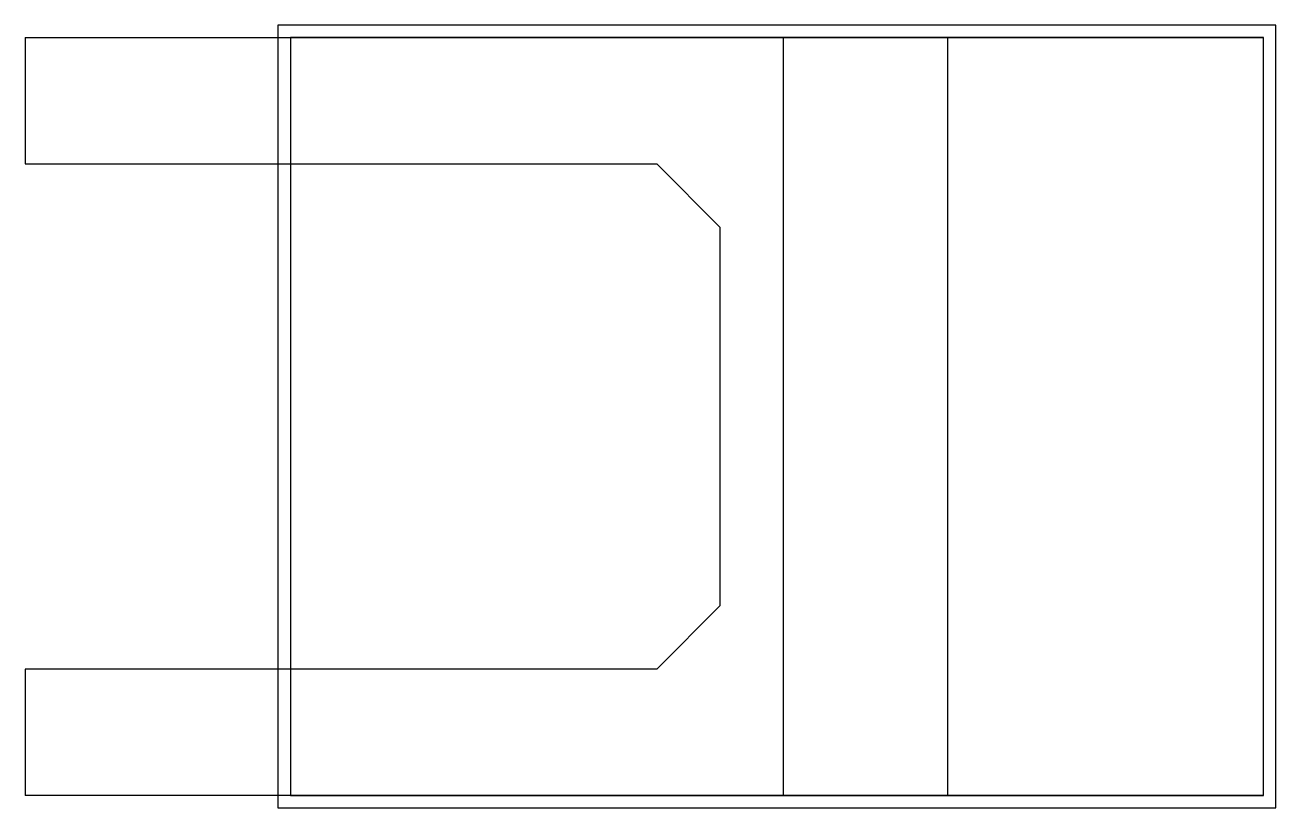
# Model space of a CAD drawing. Header units: metres. Extents: x -6000 to 3900, y -3100 to 3100.
import ezdxf

# ---------------------------------------------------------------- set-up
doc = ezdxf.new("R2010")
doc.units = ezdxf.units.M
doc.layers.add('CS-CONC-MAJR', color=4, linetype='Continuous')

msp = doc.modelspace()

# ---------------------------------------------------------------- linework, layer by layer
at = {"layer": 'CS-CONC-MAJR'}
for p, q in [((-6000, 3000), (3800, 3000)), ((-6000, 3000), (-6000, 2000)), ((0, 3000), (0, -3000)), ((1300, 3000), (1300, -3000)), ((-6000, -2000), (-6000, -3000)), ((3800, -3000), (-6000, -3000))]:
    msp.add_line(p, q, dxfattribs=at)
for points in [[(3900, 3100), (-4000, 3100), (-4000, -3100), (3900, -3100)], [(3800, 3000), (-3900, 3000), (-3900, -3000), (3800, -3000)]]:
    msp.add_lwpolyline(points, close=True, dxfattribs=at)
msp.add_lwpolyline([(-6000, 2000), (-1000, 2000), (-500, 1500), (-500, -1500), (-1000, -2000), (-6000, -2000)], dxfattribs=at)

doc.saveas('drawing.dxf')
